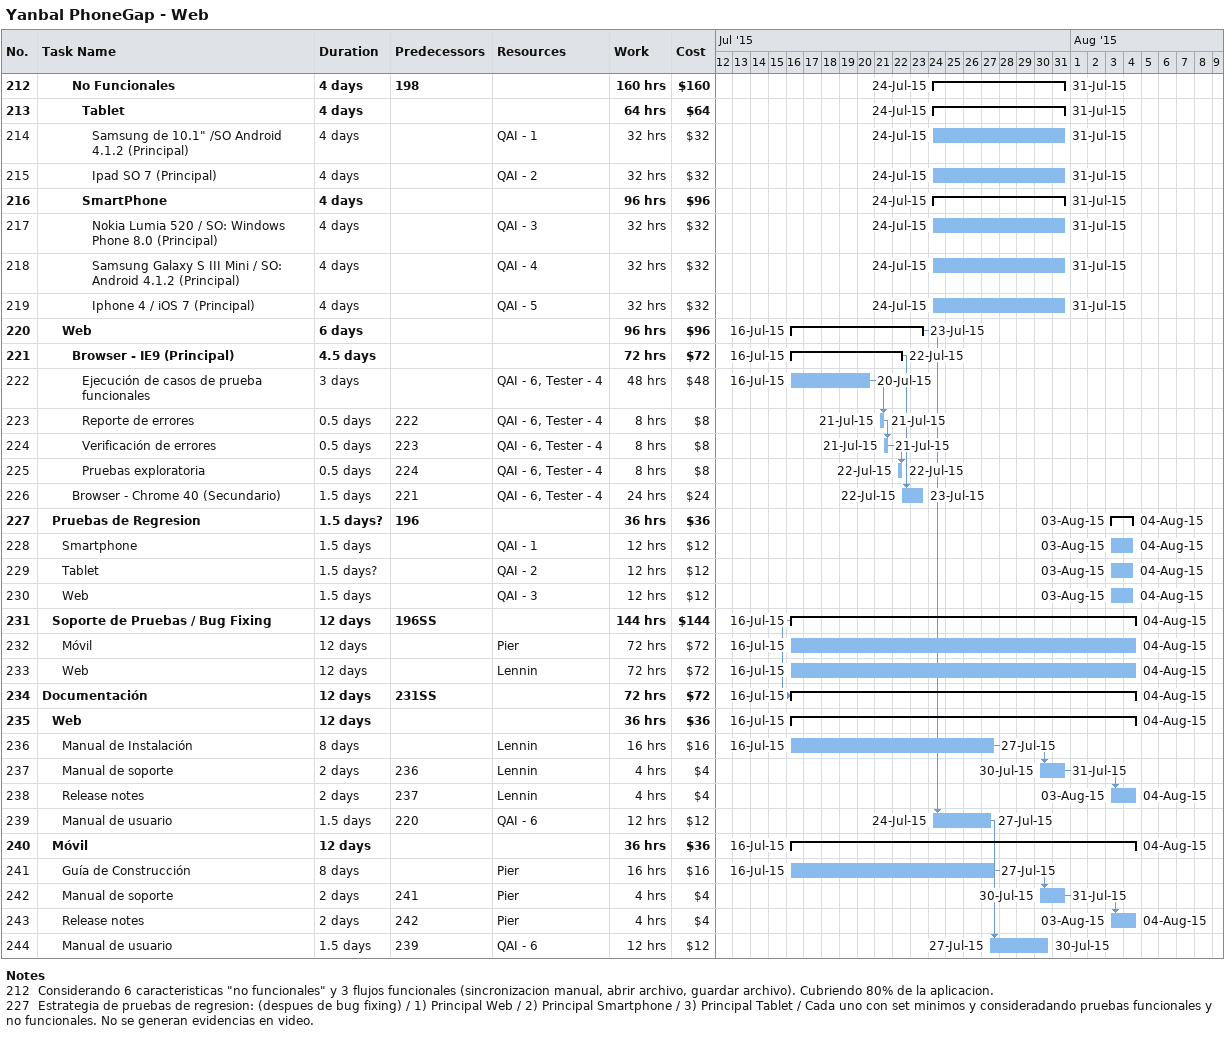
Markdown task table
Yanbal PhoneGap - Web

| ID | Level | Task | Duration | Start | Finish | Predecessors | Resources | Work (h) | Cost ($) |
|---|---|---|---|---|---|---|---|---|---|
| 212 | 4 | **No Funcionales** | 4d | 2015-07-24 | 2015-07-31 | 198 |  | 160 | 160 |
| 213 | 5 | **Tablet** | 4d | 2015-07-24 | 2015-07-31 |  |  | 64 | 64 |
| 214 | 6 | Samsung de 10.1" /SO Android 4.1.2 (Principal) | 4d | 2015-07-24 | 2015-07-31 |  | QAI - 1 | 32 | 32 |
| 215 | 6 | Ipad SO 7 (Principal) | 4d | 2015-07-24 | 2015-07-31 |  | QAI - 2 | 32 | 32 |
| 216 | 5 | **SmartPhone** | 4d | 2015-07-24 | 2015-07-31 |  |  | 96 | 96 |
| 217 | 6 | Nokia Lumia 520 / SO: Windows Phone 8.0 (Principal) | 4d | 2015-07-24 | 2015-07-31 |  | QAI - 3 | 32 | 32 |
| 218 | 6 | Samsung Galaxy S III Mini / SO: Android 4.1.2 (Principal) | 4d | 2015-07-24 | 2015-07-31 |  | QAI - 4 | 32 | 32 |
| 219 | 6 | Iphone 4 / iOS 7 (Principal) | 4d | 2015-07-24 | 2015-07-31 |  | QAI - 5 | 32 | 32 |
| 220 | 3 | **Web** | 6d | 2015-07-16 | 2015-07-23 |  |  | 96 | 96 |
| 221 | 4 | **Browser - IE9 (Principal)** | 4.5d | 2015-07-16 | 2015-07-22 |  |  | 72 | 72 |
| 222 | 5 | Ejecución de casos de prueba funcionales | 3d | 2015-07-16 | 2015-07-20 |  | QAI - 6, Tester - 4 | 48 | 48 |
| 223 | 5 | Reporte de errores | 0.5d | 2015-07-21 | 2015-07-21 | 222 | QAI - 6, Tester - 4 | 8 | 8 |
| 224 | 5 | Verificación de errores | 0.5d | 2015-07-21 | 2015-07-21 | 223 | QAI - 6, Tester - 4 | 8 | 8 |
| 225 | 5 | Pruebas exploratoria | 0.5d | 2015-07-22 | 2015-07-22 | 224 | QAI - 6, Tester - 4 | 8 | 8 |
| 226 | 4 | Browser - Chrome 40 (Secundario) | 1.5d | 2015-07-22 | 2015-07-23 | 221 | QAI - 6, Tester - 4 | 24 | 24 |
| 227 | 2 | **Pruebas de Regresion** | 1.5d? | 2015-08-03 | 2015-08-04 | 196 |  | 36 | 36 |
| 228 | 3 | Smartphone | 1.5d | 2015-08-03 | 2015-08-04 |  | QAI - 1 | 12 | 12 |
| 229 | 3 | Tablet | 1.5d? | 2015-08-03 | 2015-08-04 |  | QAI - 2 | 12 | 12 |
| 230 | 3 | Web | 1.5d | 2015-08-03 | 2015-08-04 |  | QAI - 3 | 12 | 12 |
| 231 | 2 | **Soporte de Pruebas / Bug Fixing** | 12d | 2015-07-16 | 2015-08-04 | 196SS |  | 144 | 144 |
| 232 | 3 | Móvil | 12d | 2015-07-16 | 2015-08-04 |  | Pier | 72 | 72 |
| 233 | 3 | Web | 12d | 2015-07-16 | 2015-08-04 |  | Lennin | 72 | 72 |
| 234 | 1 | **Documentación** | 12d | 2015-07-16 | 2015-08-04 | 231SS |  | 72 | 72 |
| 235 | 2 | **Web** | 12d | 2015-07-16 | 2015-08-04 |  |  | 36 | 36 |
| 236 | 3 | Manual de Instalación | 8d | 2015-07-16 | 2015-07-27 |  | Lennin | 16 | 16 |
| 237 | 3 | Manual de soporte | 2d | 2015-07-30 | 2015-07-31 | 236 | Lennin | 4 | 4 |
| 238 | 3 | Release notes | 2d | 2015-08-03 | 2015-08-04 | 237 | Lennin | 4 | 4 |
| 239 | 3 | Manual de usuario | 1.5d | 2015-07-24 | 2015-07-27 | 220 | QAI - 6 | 12 | 12 |
| 240 | 2 | **Móvil** | 12d | 2015-07-16 | 2015-08-04 |  |  | 36 | 36 |
| 241 | 3 | Guía de Construcción | 8d | 2015-07-16 | 2015-07-27 |  | Pier | 16 | 16 |
| 242 | 3 | Manual de soporte | 2d | 2015-07-30 | 2015-07-31 | 241 | Pier | 4 | 4 |
| 243 | 3 | Release notes | 2d | 2015-08-03 | 2015-08-04 | 242 | Pier | 4 | 4 |
| 244 | 3 | Manual de usuario | 1.5d | 2015-07-27 | 2015-07-30 | 239 | QAI - 6 | 12 | 12 |

Notes
- 212: Considerando 6 caracteristicas "no funcionales" y 3 flujos funcionales (sincronizacion manual, abrir archivo, guardar archivo). Cubriendo 80% de la aplicacion.
- 227: Estrategia de pruebas de regresion: (despues de bug fixing) / 1) Principal Web / 2) Principal Smartphone / 3) Principal Tablet / Cada uno con set minimos y consideradando pruebas funcionales y no funcionales. No se generan evidencias en video.
